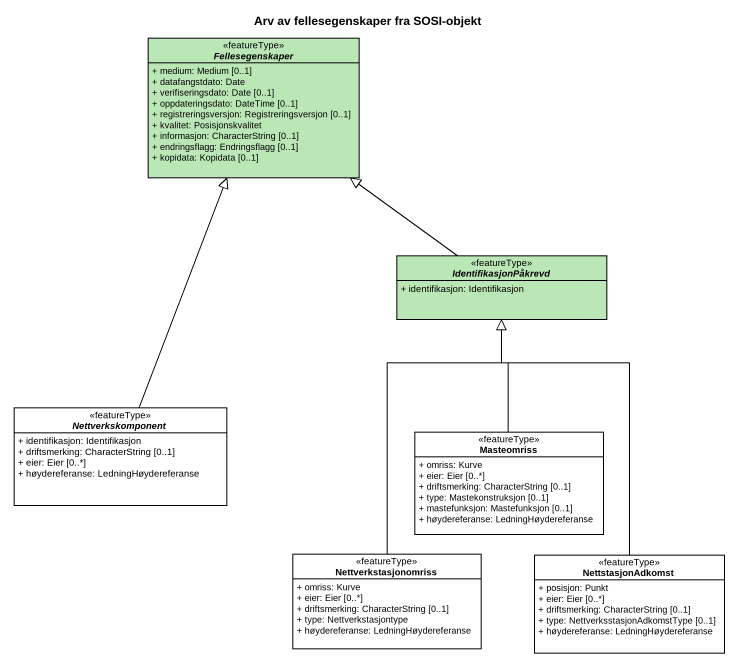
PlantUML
@startuml
title Arv av fellesegenskaper fra SOSI-objekt
hide circle
hide empty members
skinparam classAttributeIconSize 0
abstract class Fellesegenskaper <<featureType>> #BBE7B6 {
  + medium: Medium [0..1]
  + datafangstdato: Date
  + verifiseringsdato: Date [0..1]
  + oppdateringsdato: DateTime [0..1]
  + registreringsversjon: Registreringsversjon [0..1]
  + kvalitet: Posisjonskvalitet
  + informasjon: CharacterString [0..1]
  + endringsflagg: Endringsflagg [0..1]
  + kopidata: Kopidata [0..1]
}
abstract class IdentifikasjonPåkrevd <<featureType>> #BBE7B6 {
  + identifikasjon: Identifikasjon
}
abstract class Nettverkskomponent <<featureType>> #FFFFFF {
  + identifikasjon: Identifikasjon
  + driftsmerking: CharacterString [0..1]
  + eier: Eier [0..*]
  + høydereferanse: LedningHøydereferanse
}
class Masteomriss <<featureType>> #FFFFFF {
  + omriss: Kurve
  + eier: Eier [0..*]
  + driftsmerking: CharacterString [0..1]
  + type: Mastekonstruksjon [0..1]
  + mastefunksjon: Mastefunksjon [0..1]
  + høydereferanse: LedningHøydereferanse
}
class Nettverkstasjonomriss <<featureType>> #FFFFFF {
  + omriss: Kurve
  + eier: Eier [0..*]
  + driftsmerking: CharacterString [0..1]
  + type: Nettverkstasjontype
  + høydereferanse: LedningHøydereferanse
}
class NettstasjonAdkomst <<featureType>> #FFFFFF {
  + posisjon: Punkt
  + eier: Eier [0..*]
  + driftsmerking: CharacterString [0..1]
  + type: NettverksstasjonAdkomstType [0..1]
  + høydereferanse: LedningHøydereferanse
}
IdentifikasjonPåkrevd -up-|> Fellesegenskaper
Nettverkskomponent -up-|> Fellesegenskaper
Masteomriss -up-|> IdentifikasjonPåkrevd
Nettverkstasjonomriss -up-|> IdentifikasjonPåkrevd
NettstasjonAdkomst -up-|> IdentifikasjonPåkrevd
@enduml
